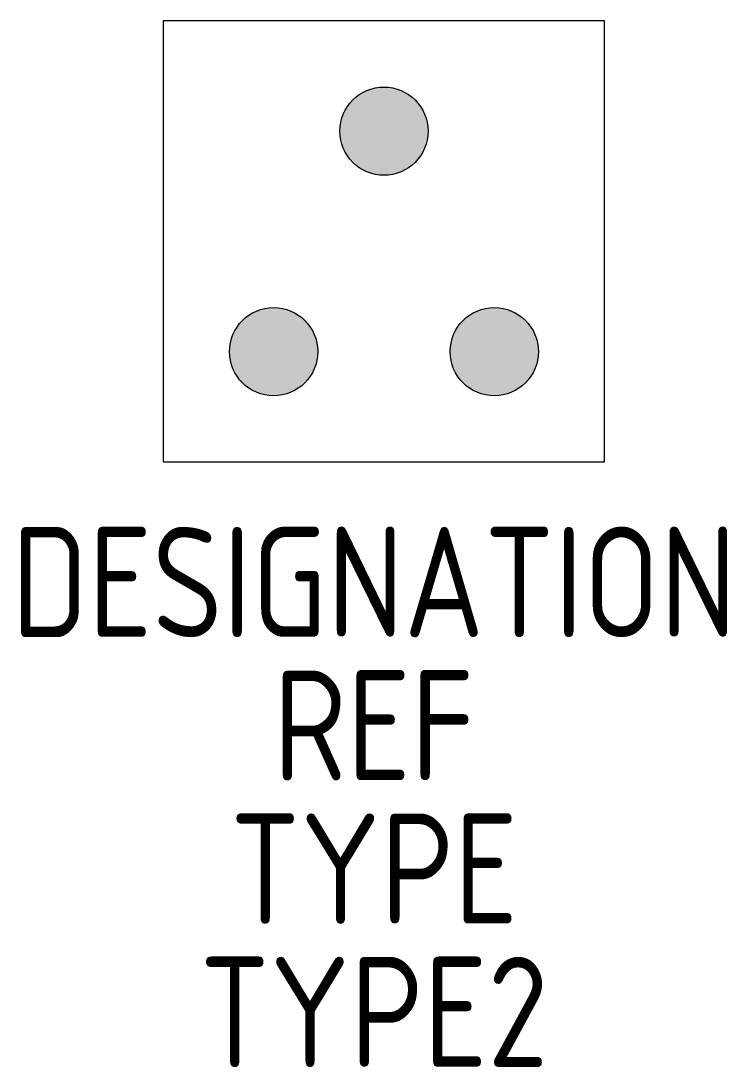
# Model space of a CAD drawing. Header units: millimetres. Extents: x -3.2 to 12.8, y -23.7 to 0.
import ezdxf
from ezdxf.enums import TextEntityAlignment as Align

# ---------------------------------------------------------------- set-up
doc = ezdxf.new("R2010")
doc.units = ezdxf.units.MM
for name, color, linetype in [('SYMB_FIL_FIN', 1, 'Continuous'), ('SYMB_TXT_NOM', 3, 'Continuous'), ('SYMBOLE', 3, 'Continuous')]:
    doc.layers.add(name, color=color, linetype=linetype)
doc.styles.add('NET2_5', font='isocp.shx', dxfattribs={"width": 0.9, "height": 2.5})

msp = doc.modelspace()

# ---------------------------------------------------------------- hatches: boundary and pattern name
at = {"layer": 'SYMB_FIL_FIN'}
h = msp.add_hatch(color=256, dxfattribs=at)
edge = h.paths.add_edge_path()
edge.add_arc((5, -2.5), 1, 0, 360)
h = msp.add_hatch(color=256, dxfattribs=at)
edge = h.paths.add_edge_path()
edge.add_arc((2.5, -7.5), 1, 0, 360)
h = msp.add_hatch(color=256, dxfattribs=at)
edge = h.paths.add_edge_path()
edge.add_arc((7.5, -7.5), 1, 0, 360)

# ---------------------------------------------------------------- linework, layer by layer
for centre in [(5, -2.5), (2.5, -7.5), (7.5, -7.5)]:
    msp.add_circle(centre, 1, dxfattribs=at)
at = {"layer": 'SYMBOLE'}
msp.add_lwpolyline([(0, -10), (10, -10), (10, 0), (0, 0)], close=True, dxfattribs=at)

# ---------------------------------------------------------------- texts
at = {"layer": 'SYMB_TXT_NOM', "style": 'NET2_5', "width": 0.9, "flags": 8}
for tag, text, p in [('DESIGNATION', 'A?', (4.775, -13.974)), ('REF', '', (4.775, -17.224)), ('TYPE', '', (4.775, -20.474)), ('TYPE2', '', (4.775, -23.724))]:
    msp.add_attdef(tag, text=text, height=2.5, dxfattribs=at).set_placement(p, align=Align.CENTER)

doc.saveas('drawing.dxf')
